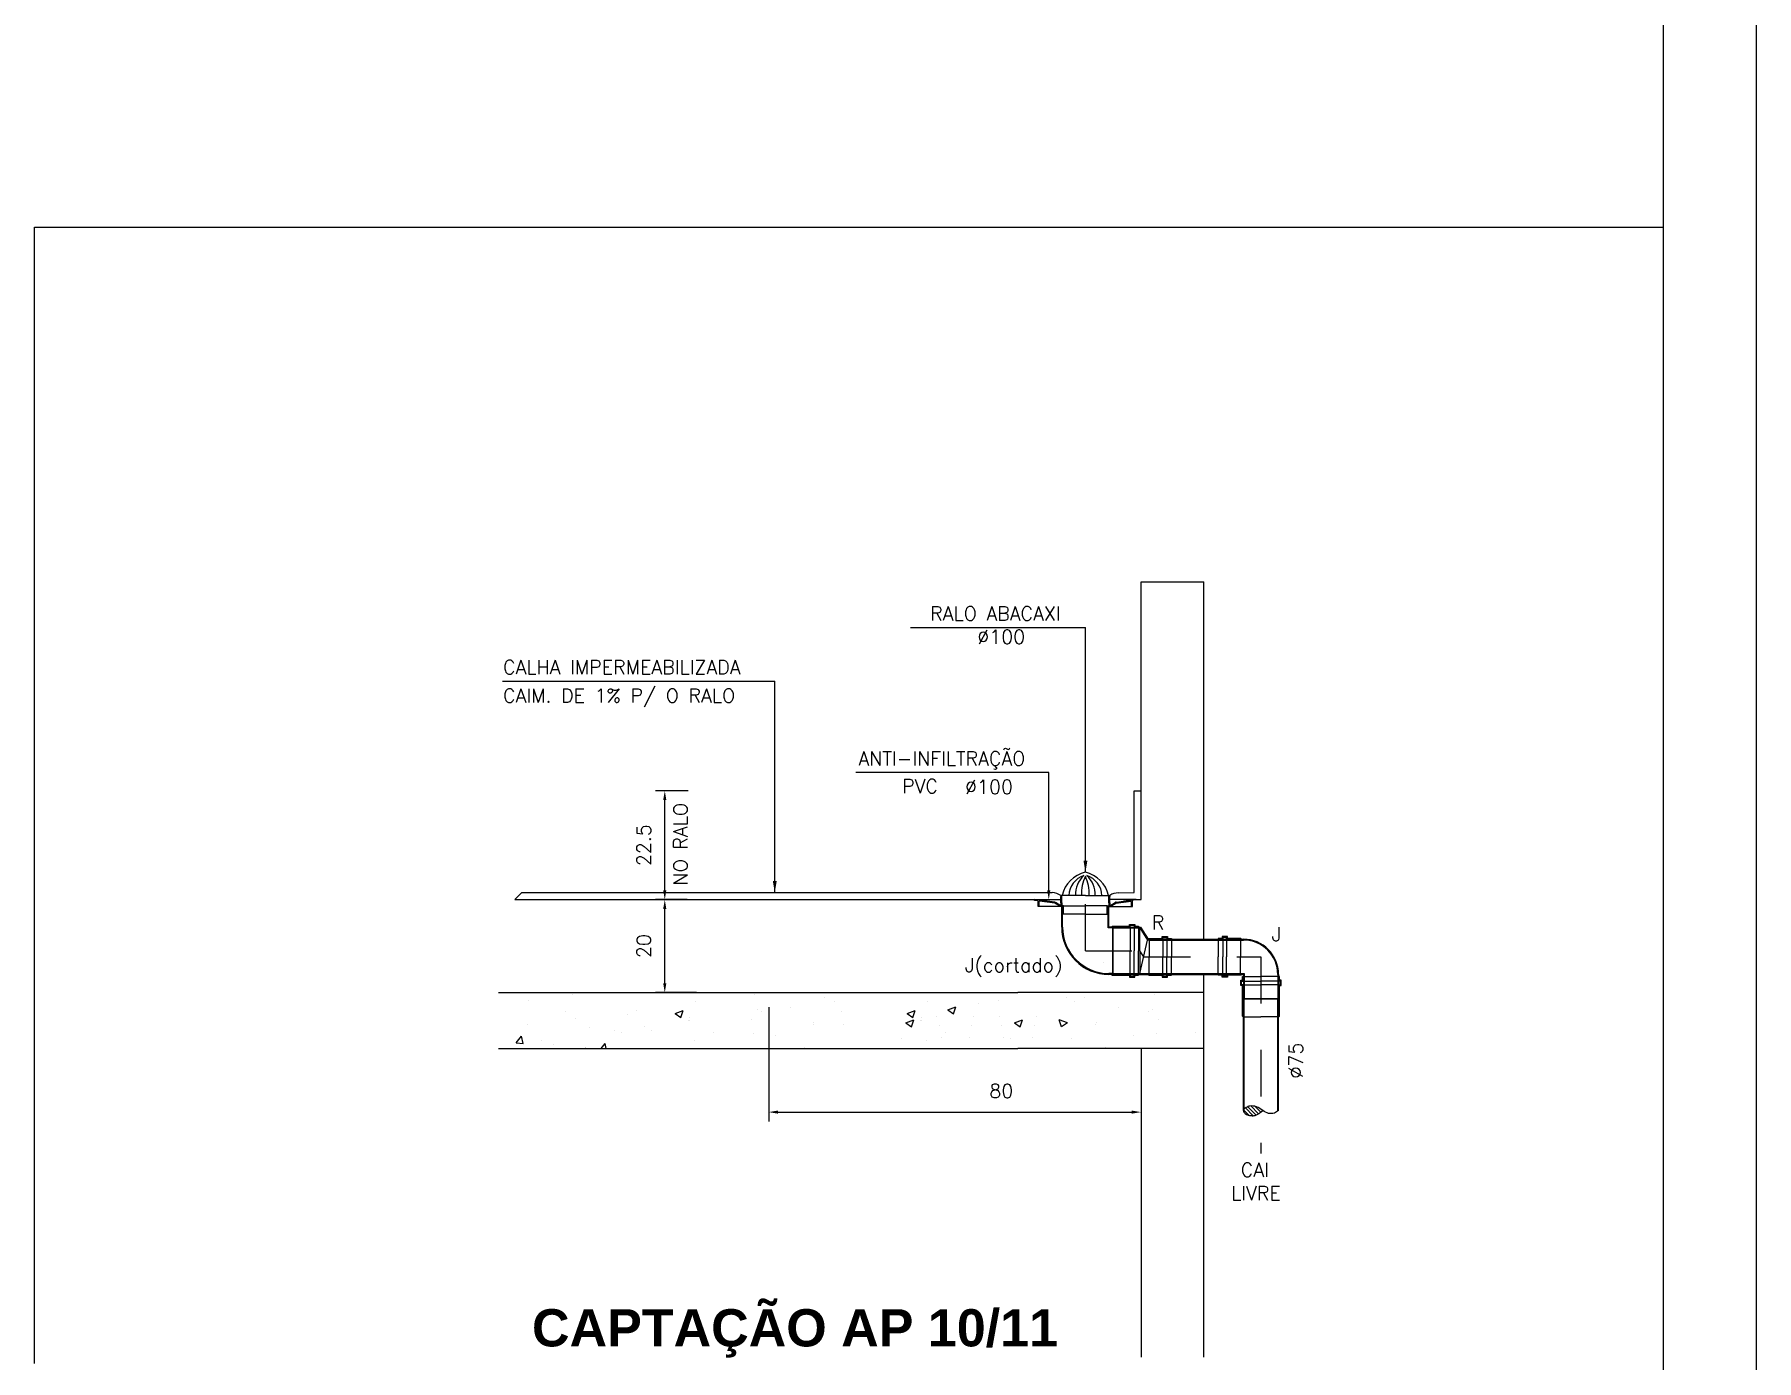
# Model space of a CAD drawing. Header units: millimetres. Extents: x -2485 to 3289, y -257 to 1952.
# Drawn here: x 46.16 to 49.86, y 5.981 to 8.831 of the extents above; entities that cross this region are included whole.
import ezdxf
from ezdxf.enums import TextEntityAlignment as Align

# ---------------------------------------------------------------- set-up
doc = ezdxf.new("R2010")
doc.units = ezdxf.units.MM
doc.header["$LTSCALE"] = 0.3
doc.linetypes.add('HID', pattern=[0.37, 0.07, -0.1, 0.03, -0.1, 0.07])
for name, color, linetype in [('AF', 4, 'Continuous'), ('AUX', 2, 'Continuous'), ('BASE', 254, 'Continuous'), ('detalhes esgoto', 1, 'HID'), ('TEX', 11, 'Continuous'), ('TEXTO', 3, 'Continuous'), ('TUB', 1, 'Continuous')]:
    doc.layers.add(name, color=color, linetype=linetype)
doc.styles.add('ROMANS', font='romans.shx', dxfattribs={"height": 0.03})
doc.styles.add('SANSSERIFBOLD', font='sasb____.pfb')
doc.dimstyles.new('20', dxfattribs={"dimtxt": 0.03, "dimasz": 0.02, "dimexe": 0.02, "dimexo": 0.02, "dimgap": 0.03, "dimtad": 1, "dimdec": 3, "dimlfac": 100, "dimdsep": 46, "dimtxsty": 'ROMANS', "dimcen": 0.02, "dimclrd": 11, "dimclre": 11, "dimclrt": 3, "dimadec": 0, "dimazin": 0, "dimtfac": 3.333333, "dimtdec": 3, "dimtix": 1, "dimtmove": 2, "dimatfit": 3, "dimfxl": 0, "dimtolj": 1, "dimarcsym": 0})

# ---------------------------------------------------------------- blocks, each defined once
blk = doc.blocks.new('*D57')
at = {"layer": 'TEX', "color": 11, "linetype": 'Continuous', "lineweight": -2}
for p, q in [((47.5647, 7.2054), (47.4943, 7.2054)), ((47.5143, 6.9917), (47.5143, 7.1854)), ((47.2123, 6.9717), (47.5343, 6.9717))]:
    blk.add_line(p, q, dxfattribs=at)
at = {"layer": 'TEX', "color": 11, "linetype": 'Continuous'}
for points in [[(47.5109, 7.1854), (47.5176, 7.1854), (47.5143, 7.2054)], [(47.5109, 6.9917), (47.5176, 6.9917), (47.5143, 6.9717)]]:
    blk.add_solid(points, dxfattribs=at)
at = {"layer": 'TEX', "color": 3, "linetype": 'Continuous', "insert": (47.4693, 7.0886), "char_height": 0.03, "attachment_point": 5, "rotation": 90, "style": 'ROMANS'}
blk.add_mtext('\\A1;22.5', dxfattribs=at)
blk = doc.blocks.new('*D58')
at = {"layer": 'TEX', "color": 11, "lineweight": -2}
for p, q in [((47.7375, 6.7403), (47.7375, 6.495)), ((48.5375, 6.6317), (48.5375, 6.495)), ((47.7575, 6.515), (48.5175, 6.515))]:
    blk.add_line(p, q, dxfattribs=at)
at = {"layer": 'TEX', "color": 11}
for points in [[(47.7575, 6.5184), (47.7575, 6.5117), (47.7375, 6.515)], [(48.5175, 6.5184), (48.5175, 6.5117), (48.5375, 6.515)]]:
    blk.add_solid(points, dxfattribs=at)
at = {"layer": 'TEX', "color": 3, "insert": (48.2373, 6.5604), "char_height": 0.03, "attachment_point": 5, "style": 'ROMANS'}
blk.add_mtext('\\A1;80', dxfattribs=at)
blk = doc.blocks.new('*D59')
at = {"layer": 'TEX', "color": 11, "linetype": 'Continuous', "lineweight": -2}
for p, q in [((47.5621, 6.9717), (47.4943, 6.9717)), ((47.5143, 6.7917), (47.5143, 6.9517)), ((47.5825, 6.7717), (47.4943, 6.7717))]:
    blk.add_line(p, q, dxfattribs=at)
at = {"layer": 'TEX', "color": 11, "linetype": 'Continuous'}
for points in [[(47.5109, 6.9517), (47.5176, 6.9517), (47.5143, 6.9717)], [(47.5109, 6.7917), (47.5176, 6.7917), (47.5143, 6.7717)]]:
    blk.add_solid(points, dxfattribs=at)
at = {"layer": 'TEX', "color": 3, "linetype": 'Continuous', "insert": (47.4693, 6.8717), "char_height": 0.03, "attachment_point": 5, "rotation": 90, "style": 'ROMANS'}
blk.add_mtext('\\A1;20', dxfattribs=at)
blk = doc.blocks.new('ABX100V')
at = {"layer": 'TUB'}
for centre, radius, start, end in [((-0.0154, -0.0154), 0.0672, 13.281, 76.719), ((-0.0023, -0.0115), 0.0473, 17.7023, 87.6301), ((0.0026, -0.0321), 0.0533, 41.0206, 93.1545), ((0.0034, -0.082), 0.0905, 64.9611, 92.1745), ((0.0026, 0.0321), 0.0533, 266.8455, 318.9794), ((-0.0023, 0.0115), 0.0473, 272.3699, 342.2977), ((0.0034, 0.082), 0.0905, 267.8255, 295.0389), ((-0.0154, 0.0154), 0.0672, 283.281, 346.719)]:
    blk.add_arc(centre, radius, start, end, dxfattribs=at)
blk = doc.blocks.new('100')
at = {"layer": 'TEX', "color": 9, "style": 'ROMANS'}
blk.add_text('%%c100', height=0.03, dxfattribs=at).set_placement((0, 0))
blk = doc.blocks.new('j90e75e')
at = {"layer": 'TUB', "color": 3}
for p, q in [((-0.0367, 0.09), (-0.0378, 0.0874)), ((-0.0367, 0.09), (-0.0361, 0.09)), ((0.0367, 0.09), (0.036, 0.09)), ((0.0367, 0.09), (0.0377, 0.0874)), ((0.044, 0.0377), (0.044, 0)), ((0.0738, 0.0377), (0.0738, 0)), ((0.0818, 0.0377), (0.0818, 0)), ((0.092, 0.0394), (0.092, 0)), ((0.044, -0.0378), (0.044, 0)), ((0.0738, -0.0378), (0.0738, 0)), ((0.0818, -0.0378), (0.0818, 0)), ((0.092, -0.0395), (0.092, 0))]:
    blk.add_line(p, q, dxfattribs=at)
at = {"layer": 'TUB', "color": 4}
for p, q in [((-0.0378, 0.0377), (-0.0378, 0.0874)), ((-0.0361, 0.0377), (-0.0361, 0.09)), ((0.036, 0.036), (0.036, 0.09)), ((0.0377, 0.0377), (0.0377, 0.0874)), ((0.0416, 0.0377), (0.0377, 0.0377)), ((0.0416, 0.0377), (0.0433, 0.0394)), ((0.0423, 0.036), (0.044, 0.0377)), ((0.0433, 0.0394), (0.0721, 0.0394)), ((0.044, 0.0377), (0.0738, 0.0377)), ((0.0721, 0.0394), (0.0721, 0.0434)), ((0.0721, 0.0434), (0.0835, 0.0434)), ((0.0738, 0.0417), (0.0818, 0.0417)), ((0.0738, 0.0377), (0.0738, 0.0417)), ((0.0818, 0.0417), (0.0818, 0.0377)), ((0.0818, 0.0377), (0.092, 0.0377)), ((0.0835, 0.0434), (0.0835, 0.0394)), ((0.0835, 0.0394), (0.092, 0.0394)), ((0.0423, 0.036), (0.036, 0.036)), ((0.0423, -0.0361), (0.0377, -0.0361)), ((0.0423, -0.0361), (0.044, -0.0378)), ((0.0416, -0.0378), (0.0377, -0.0378)), ((0.0416, -0.0378), (0.0433, -0.0395)), ((0.0433, -0.0395), (0.0721, -0.0395)), ((0.044, -0.0378), (0.0738, -0.0378)), ((0.0721, -0.0395), (0.0721, -0.0435)), ((0.0721, -0.0435), (0.0835, -0.0435)), ((0.0738, -0.0378), (0.0738, -0.0418)), ((0.0738, -0.0418), (0.0818, -0.0418)), ((0.0818, -0.0418), (0.0818, -0.0378)), ((0.0818, -0.0378), (0.092, -0.0378)), ((0.0835, -0.0435), (0.0835, -0.0395)), ((0.0835, -0.0395), (0.092, -0.0395))]:
    blk.add_line(p, q, dxfattribs=at)
at = {"layer": 'TUB', "color": 3, "linetype": 'Continuous'}
for q in [(-0.0361, 0.09), (0.036, 0.09)]:
    blk.add_line((0, 0.09), q, dxfattribs=at)
at = {"layer": 'TUB', "color": 4}
for radius in [0.0755, 0.0738]:
    blk.add_arc((0.0377, 0.0377), radius, 180, 270, dxfattribs=at)
blk = doc.blocks.new('l75')
at = {"layer": 'TUB', "color": 4}
for p, q in [((-0.039, 0.0385), (-0.0373, 0.0394)), ((0, 0.0377), (-0.039, 0.0377)), ((-0.0373, 0.0394), (0.0281, 0.0394)), ((0, 0.0377), (0.0298, 0.0377)), ((0.0281, 0.0434), (0.0395, 0.0434)), ((0.0281, 0.0394), (0.0281, 0.0434)), ((0.0298, 0.0417), (0.0378, 0.0417)), ((0.0298, 0.0377), (0.0298, 0.0417)), ((0.0378, 0.0417), (0.0378, 0.0377)), ((0.0378, 0.0377), (0.048, 0.0377)), ((0.0395, 0.0434), (0.0395, 0.0394)), ((0.0395, 0.0394), (0.048, 0.0394)), ((0, -0.0378), (-0.039, -0.0378)), ((-0.039, -0.0386), (-0.0373, -0.0395)), ((-0.0373, -0.0395), (0.0281, -0.0395)), ((0, -0.0378), (0.0298, -0.0378)), ((0.0281, -0.0395), (0.0281, -0.0435)), ((0.0281, -0.0435), (0.0395, -0.0435)), ((0.0298, -0.0378), (0.0298, -0.0418)), ((0.0298, -0.0418), (0.0378, -0.0418)), ((0.0378, -0.0418), (0.0378, -0.0378)), ((0.0378, -0.0378), (0.048, -0.0378)), ((0.0395, -0.0435), (0.0395, -0.0395)), ((0.0395, -0.0395), (0.048, -0.0395))]:
    blk.add_line(p, q, dxfattribs=at)
at = {"layer": 'TUB', "color": 3}
for p, q in [((-0.039, 0.0385), (-0.039, 0)), ((0, 0.0377), (0, 0)), ((0.0298, 0.0377), (0.0298, 0)), ((0.0378, 0.0377), (0.0378, 0)), ((0.048, 0.0394), (0.048, 0)), ((-0.039, -0.0386), (-0.039, 0)), ((0, -0.0378), (0, 0)), ((0.0298, -0.0378), (0.0298, 0)), ((0.0378, -0.0378), (0.0378, 0)), ((0.048, -0.0395), (0.048, 0))]:
    blk.add_line(p, q, dxfattribs=at)
blk = doc.blocks.new('B75')
at = {"layer": 'TUB', "color": 7}
for p, q in [((-0.0096, -0.0218), (0.0071, -0.005)), ((-0.0089, -0.0131), (0.0037, -0.0005)), ((-0.0081, -0.0281), (0.0099, -0.0101)), ((-0.0054, -0.0333), (0.0113, -0.0166)), ((-0.0015, -0.0373), (0.0105, -0.0253))]:
    blk.add_line(p, q, dxfattribs=at)
blk.add_spline([(0, 0.0378), (0.0055, 0.0288), (0.0064, 0.0164), (0, 0.0037), (-0.0079, -0.0097), (-0.0094, -0.0239), (-0.0062, -0.032), (0, -0.0377), (0.0066, -0.0337), (0.0111, -0.0214), (0.0106, -0.0123), (0.0083, -0.0069), (0, 0.0037)], degree=3, dxfattribs=at)
blk = doc.blocks.new('75')
at = {"layer": 'TEX', "color": 9, "style": 'ROMANS'}
blk.add_text('%%c75', height=0.03, dxfattribs=at).set_placement((0, 0))

msp = doc.modelspace()

# ---------------------------------------------------------------- linework, layer by layer
at = {"color": 4, "linetype": 'Continuous'}
msp.add_line((49.86, 0), (49.86, 11.68), dxfattribs=at)
at = {"color": 12, "linetype": 'Continuous'}
msp.add_line((49.66, 0.2), (49.66, 11.48), dxfattribs=at)
at = {"layer": 'AF', "color": 11}
msp.add_line((48.339284, 6.991665), (48.339284, 7.244746), dxfattribs=at)
msp.add_solid([(48.342617, 6.991665), (48.335951, 6.991665), (48.339284, 6.971665)], dxfattribs=at)
at = {"layer": 'BASE', "color": 7, "linetype": 'Continuous'}
for p, q in [((48.537547, 6.971665), (48.537547, 7.654637)), ((48.537547, 7.654637), (48.672547, 7.654637)), ((48.672547, 6.886465), (48.672547, 7.654637)), ((48.522547, 6.986665), (48.522547, 7.205448)), ((48.522547, 7.205448), (48.537547, 7.205448)), ((48.672547, 5.988647), (48.672547, 6.810965)), ((48.537547, 6.651665), (48.537547, 5.988647))]:
    msp.add_line(p, q, dxfattribs=at)
at = {"layer": 'BASE', "color": 7}
for p, q in [((47.19229, 6.971665), (48.336943, 6.971665)), ((47.20729, 6.986665), (48.346724, 6.986665)), ((48.489017, 6.986047), (48.522547, 6.986665)), ((48.499198, 6.971665), (48.537547, 6.971665)), ((47.157292, 6.771665), (48.272547, 6.771665)), ((48.672547, 6.771665), (48.272547, 6.771665)), ((48.272547, 6.771665), (48.272547, 6.771665)), ((47.220416, 6.75587), (47.220416, 6.75587)), ((47.315099, 6.768335), (47.315099, 6.768335)), ((47.452986, 6.734287), (47.452986, 6.734287)), ((47.581345, 6.75189), (47.581345, 6.75189)), ((47.707622, 6.767895), (47.707622, 6.767895)), ((47.712677, 6.735931), (47.712677, 6.735931)), ((47.78496, 6.740249), (47.78496, 6.740249)), ((47.858473, 6.760957), (47.858473, 6.760957)), ((47.879643, 6.752714), (47.879643, 6.752714)), ((48.079817, 6.75189), (48.079817, 6.75189)), ((48.122271, 6.734783), (48.139775, 6.741502)), ((48.122271, 6.734783), (48.134706, 6.726395)), ((48.134703, 6.726391), (48.139772, 6.741499)), ((48.189389, 6.749252), (48.189389, 6.749252)), ((48.231073, 6.755064), (48.231073, 6.755064)), ((48.377234, 6.760387), (48.377234, 6.760387)), ((48.395452, 6.752714), (48.395452, 6.752714)), ((48.416621, 6.760957), (48.416621, 6.760957)), ((48.490135, 6.740249), (48.490135, 6.740249)), ((48.562418, 6.735931), (48.562418, 6.735931)), ((48.567472, 6.767895), (48.567472, 6.767895)), ((47.219413, 6.702184), (47.219413, 6.702184)), ((47.300156, 6.730126), (47.300156, 6.730126)), ((47.32314, 6.715543), (47.32314, 6.715543)), ((47.433612, 6.724488), (47.433612, 6.724488)), ((47.469804, 6.698758), (47.469804, 6.698758)), ((47.536387, 6.726571), (47.553892, 6.73329)), ((47.536387, 6.726571), (47.548823, 6.718183)), ((47.54882, 6.718179), (47.553889, 6.733287)), ((47.564487, 6.711223), (47.564487, 6.711223)), ((47.56688, 6.710904), (47.56688, 6.710904)), ((47.567067, 6.718849), (47.567067, 6.718849)), ((47.700523, 6.71321), (47.700523, 6.71321)), ((47.722375, 6.73201), (47.722375, 6.73201)), ((47.833979, 6.707571), (47.833979, 6.707571)), ((47.834429, 6.703415), (47.834429, 6.703415)), ((47.894235, 6.730167), (47.894235, 6.730167)), ((47.898564, 6.703132), (47.898564, 6.703132)), ((48.031916, 6.706549), (48.049421, 6.713268)), ((48.031916, 6.706549), (48.044352, 6.698161)), ((48.034859, 6.726571), (48.052363, 6.73329)), ((48.034859, 6.726571), (48.047294, 6.718183)), ((48.044349, 6.698157), (48.049418, 6.713264)), ((48.047291, 6.718179), (48.05236, 6.733287)), ((48.062958, 6.711223), (48.062958, 6.711223)), ((48.065351, 6.710904), (48.065351, 6.710904)), ((48.065539, 6.718849), (48.065539, 6.718849)), ((48.099035, 6.721018), (48.099035, 6.721018)), ((48.103681, 6.701933), (48.103681, 6.701933)), ((48.173906, 6.701933), (48.173906, 6.701933)), ((48.178553, 6.721018), (48.178553, 6.721018)), ((48.232788, 6.721018), (48.232788, 6.721018)), ((48.237434, 6.701933), (48.237434, 6.701933)), ((48.26547, 6.706549), (48.282974, 6.713268)), ((48.26547, 6.706549), (48.277905, 6.698161)), ((48.277902, 6.698157), (48.282971, 6.713264)), ((48.30766, 6.701933), (48.30766, 6.701933)), ((48.312306, 6.721018), (48.312306, 6.721018)), ((48.379424, 6.706549), (48.36192, 6.713268)), ((48.366992, 6.698157), (48.361923, 6.713264)), ((48.379424, 6.706549), (48.366989, 6.698161)), ((48.440665, 6.703415), (48.440665, 6.703415)), ((48.441116, 6.707571), (48.441116, 6.707571)), ((48.55272, 6.73201), (48.55272, 6.73201)), ((48.574571, 6.71321), (48.574571, 6.71321)), ((47.194728, 6.663532), (47.20678, 6.677895)), ((47.194728, 6.663532), (47.209671, 6.662225)), ((47.209668, 6.662221), (47.206777, 6.677892)), ((47.249332, 6.669732), (47.249332, 6.669732)), ((47.275287, 6.660852), (47.275287, 6.660852)), ((47.352868, 6.696545), (47.352868, 6.696545)), ((47.377249, 6.651665), (47.386095, 6.662207)), ((47.388036, 6.651665), (47.386092, 6.662204)), ((47.407219, 6.690519), (47.407219, 6.690519)), ((47.421084, 6.685878), (47.421084, 6.685878)), ((47.486324, 6.690906), (47.486324, 6.690906)), ((47.578305, 6.668667), (47.578305, 6.668667)), ((47.619779, 6.685268), (47.619779, 6.685268)), ((47.704582, 6.684671), (47.704582, 6.684671)), ((47.753235, 6.679629), (47.753235, 6.679629)), ((48.022937, 6.67399), (48.022937, 6.67399)), ((48.076777, 6.668667), (48.076777, 6.668667)), ((48.108009, 6.674898), (48.108009, 6.674898)), ((48.118251, 6.685268), (48.118251, 6.685268)), ((48.169578, 6.674898), (48.169578, 6.674898)), ((48.241763, 6.674898), (48.241763, 6.674898)), ((48.256491, 6.67399), (48.256491, 6.67399)), ((48.303331, 6.674898), (48.303331, 6.674898)), ((48.388404, 6.67399), (48.388404, 6.67399)), ((48.521859, 6.679629), (48.521859, 6.679629)), ((48.570512, 6.684671), (48.570512, 6.684671)), ((48.655315, 6.685268), (48.655315, 6.685268)), ((47.157292, 6.651665), (48.272547, 6.651665)), ((47.341251, 6.651665), (47.343836, 6.652657)), ((47.343501, 6.651665), (47.343833, 6.652654)), ((47.813875, 6.654111), (47.813875, 6.654111)), ((48.672547, 6.651665), (48.272547, 6.651665)), ((48.461219, 6.654111), (48.461219, 6.654111))]:
    msp.add_line(p, q, dxfattribs=at)
for centre, radius, start, end in [((48.343642, 6.946365), 0.040418, 57.714557, 85.626483), ((48.488488, 6.954001), 0.03205, 89.054655, 124.120369)]:
    msp.add_arc(centre, radius, start, end, dxfattribs=at)
at = {"layer": 'detalhes esgoto'}
for p, q in [((47.20729, 6.986665), (47.19229, 6.971665)), ((48.795238, 6.848715), (48.795238, 6.426313))]:
    msp.add_line(p, q, dxfattribs=at)
at = {"layer": 'TEX'}
for p, q in [((48.042064, 7.556558), (48.41807, 7.556558)), ((48.41807, 7.030383), (48.41807, 7.556558)), ((47.1659, 7.440822), (47.750581, 7.440822)), ((47.750581, 6.986047), (47.750581, 7.440822)), ((48.339284, 7.244746), (47.924662, 7.244746))]:
    msp.add_line(p, q, dxfattribs=at)
for points in [[(48.422237, 7.055383), (48.413904, 7.055383), (48.41807, 7.030383)], [(47.754747, 7.011665), (47.746414, 7.011665), (47.750581, 6.986665)]]:
    msp.add_solid(points, dxfattribs=at)
at = {"layer": 'TUB'}
for p, q in [((46.15998, 5.974917), (46.15998, 8.416378)), ((46.15998, 8.416378), (49.66, 8.416378)), ((48.457143, 6.836716), (48.457143, 6.836716))]:
    msp.add_line(p, q, dxfattribs=at)
at = {"layer": 'TUB', "color": 3, "linetype": 'Continuous'}
for p, q in [((48.30882, 6.971665), (48.36507, 6.971665)), ((48.364559, 6.956494), (48.318615, 6.956494)), ((48.36507, 6.964534), (48.36507, 6.958494)), ((48.36507, 6.964534), (48.36707, 6.958494)), ((48.36707, 6.964534), (48.36507, 6.958494)), ((48.41787, 6.980534), (48.36707, 6.980534)), ((48.36707, 6.964534), (48.36707, 6.958494)), ((48.37097, 6.958494), (48.41787, 6.958494)), ((48.41787, 6.980534), (48.46867, 6.980534)), ((48.46477, 6.958494), (48.41787, 6.958494)), ((48.46867, 6.964534), (48.47067, 6.958494)), ((48.47067, 6.964534), (48.46867, 6.958494)), ((48.46867, 6.964534), (48.46867, 6.958494)), ((48.52692, 6.971665), (48.47067, 6.971665)), ((48.47067, 6.964534), (48.47067, 6.958494)), ((48.471182, 6.956494), (48.517125, 6.956494)), ((48.41787, 6.940624), (48.37097, 6.940624)), ((48.41787, 6.940624), (48.46477, 6.940624)), ((48.47687, 6.861665), (48.47687, 6.910665)), ((48.535247, 6.861665), (48.535247, 6.910665)), ((48.535247, 6.812665), (48.551716, 6.884765)), ((48.47687, 6.861665), (48.47687, 6.812665)), ((48.535247, 6.861665), (48.535247, 6.812665))]:
    msp.add_line(p, q, dxfattribs=at)
at = {"layer": 'TUB', "color": 4, "linetype": 'Continuous'}
for p, q in [((48.351988, 6.966081), (48.30882, 6.971665)), ((48.30882, 6.969648), (48.30882, 6.971665)), ((48.316615, 6.96864), (48.30882, 6.969648)), ((48.316615, 6.956494), (48.316615, 6.96864)), ((48.318615, 6.956494), (48.316615, 6.956494)), ((48.318615, 6.956494), (48.318615, 6.967812)), ((48.352272, 6.964028), (48.319179, 6.968308)), ((48.364294, 6.95657), (48.352473, 6.963956)), ((48.364989, 6.958494), (48.353996, 6.965363)), ((48.36847, 6.956494), (48.364559, 6.956494)), ((48.364989, 6.958494), (48.36507, 6.958494)), ((48.37097, 6.958494), (48.364989, 6.958494)), ((48.36523, 6.980534), (48.36507, 6.977959)), ((48.36507, 6.964534), (48.36507, 6.977959)), ((48.36707, 6.964534), (48.36507, 6.964534)), ((48.36707, 6.980534), (48.36523, 6.980534)), ((48.36707, 6.964534), (48.36707, 6.980534)), ((48.37097, 6.940624), (48.37097, 6.958494)), ((48.46477, 6.958494), (48.470752, 6.958494)), ((48.46477, 6.940624), (48.46477, 6.958494)), ((48.46727, 6.956494), (48.471182, 6.956494)), ((48.46867, 6.980534), (48.47051, 6.980534)), ((48.46867, 6.964534), (48.46867, 6.980534)), ((48.46867, 6.964534), (48.47067, 6.964534)), ((48.47051, 6.980534), (48.47067, 6.977959)), ((48.47067, 6.964534), (48.47067, 6.977959)), ((48.470752, 6.958494), (48.47067, 6.958494)), ((48.470752, 6.958494), (48.481744, 6.965363)), ((48.471447, 6.95657), (48.483267, 6.963956)), ((48.483468, 6.964028), (48.516561, 6.968308)), ((48.483752, 6.966081), (48.52692, 6.971665)), ((48.517125, 6.956494), (48.517125, 6.967812)), ((48.517125, 6.956494), (48.519125, 6.956494)), ((48.519125, 6.956494), (48.519125, 6.96864)), ((48.36897, 6.941624), (48.36897, 6.955994)), ((48.37097, 6.940624), (48.36997, 6.940624)), ((48.46477, 6.940624), (48.46577, 6.940624)), ((48.46677, 6.941624), (48.46677, 6.955994)), ((48.47687, 6.910665), (48.535247, 6.910665)), ((48.481653, 6.912465), (48.536236, 6.912465)), ((48.535247, 6.910665), (48.551716, 6.884765)), ((48.536236, 6.912465), (48.552651, 6.886649)), ((48.55317, 6.884765), (48.551716, 6.884765)), ((48.47687, 6.812665), (48.55317, 6.812665)), ((48.481653, 6.810865), (48.552566, 6.810865))]:
    msp.add_line(p, q, dxfattribs=at)
at = {"layer": 'TUB', "color": 4}
for p, q in [((48.36707, 6.912465), (48.36707, 6.956494)), ((48.36887, 6.912465), (48.36887, 6.956294)), ((48.46687, 6.910665), (48.46687, 6.956294)), ((48.46867, 6.912465), (48.46867, 6.956494)), ((48.47507, 6.910665), (48.46687, 6.910665)), ((48.474325, 6.912465), (48.46867, 6.912465)), ((48.474325, 6.912465), (48.476125, 6.914265)), ((48.47507, 6.910665), (48.47687, 6.912465)), ((48.476125, 6.914265), (48.51267, 6.914265)), ((48.47687, 6.912465), (48.51447, 6.912465)), ((48.51267, 6.918265), (48.52427, 6.918265)), ((48.51267, 6.914265), (48.51267, 6.918265)), ((48.51447, 6.916465), (48.52247, 6.916465)), ((48.51447, 6.912465), (48.51447, 6.916465)), ((48.52247, 6.916465), (48.52247, 6.912465)), ((48.52247, 6.912465), (48.53187, 6.912465)), ((48.52427, 6.918265), (48.52427, 6.914265)), ((48.52427, 6.914265), (48.53187, 6.914265)), ((48.552651, 6.886649), (48.554166, 6.888165)), ((48.55317, 6.884765), (48.55487, 6.886465)), ((48.554166, 6.888165), (48.58297, 6.888165)), ((48.55487, 6.886465), (48.58467, 6.886465)), ((48.55487, 6.886465), (48.751238, 6.886465)), ((48.55487, 6.884765), (48.751238, 6.884765)), ((48.58297, 6.888165), (48.58297, 6.892165)), ((48.58297, 6.892165), (48.59437, 6.892165)), ((48.58467, 6.890465), (48.59267, 6.890465)), ((48.58467, 6.886465), (48.58467, 6.890465)), ((48.59267, 6.890465), (48.59267, 6.886465)), ((48.59267, 6.886465), (48.60287, 6.886465)), ((48.59437, 6.892165), (48.59437, 6.888165)), ((48.59437, 6.888165), (48.60287, 6.888165)), ((48.47507, 6.812665), (48.46867, 6.812665)), ((48.474325, 6.810865), (48.46867, 6.810865)), ((48.473193, 6.812665), (48.47507, 6.812665)), ((48.474325, 6.810865), (48.476125, 6.809065)), ((48.47507, 6.812665), (48.47687, 6.810865)), ((48.476125, 6.809065), (48.51267, 6.809065)), ((48.47687, 6.810865), (48.51447, 6.810865)), ((48.51267, 6.809065), (48.51267, 6.805065)), ((48.51447, 6.810865), (48.51447, 6.806865)), ((48.52247, 6.806865), (48.52247, 6.810865)), ((48.52247, 6.810865), (48.53187, 6.810865)), ((48.52427, 6.805065), (48.52427, 6.809065)), ((48.52427, 6.809065), (48.53187, 6.809065)), ((48.552566, 6.810865), (48.554166, 6.809265)), ((48.55317, 6.812665), (48.55487, 6.810965)), ((48.554166, 6.809265), (48.58297, 6.809265)), ((48.55487, 6.812665), (48.751238, 6.812665)), ((48.55487, 6.810965), (48.58467, 6.810965)), ((48.55487, 6.810965), (48.751238, 6.810965)), ((48.58297, 6.809265), (48.58297, 6.805265)), ((48.58467, 6.810965), (48.58467, 6.806965)), ((48.59267, 6.806965), (48.59267, 6.810965)), ((48.59267, 6.810965), (48.60287, 6.810965)), ((48.59437, 6.805265), (48.59437, 6.809265)), ((48.59437, 6.809265), (48.60287, 6.809265)), ((48.51267, 6.805065), (48.52427, 6.805065)), ((48.51447, 6.806865), (48.52247, 6.806865)), ((48.58297, 6.805265), (48.59437, 6.805265)), ((48.58467, 6.806965), (48.59267, 6.806965)), ((48.757488, 6.518556), (48.757488, 6.758715)), ((48.759188, 6.518556), (48.759188, 6.758715)), ((48.831288, 6.518556), (48.831288, 6.758715)), ((48.832988, 6.518556), (48.832988, 6.758715))]:
    msp.add_line(p, q, dxfattribs=at)
at = {"layer": 'TUB', "linetype": 'HID'}
for p, q in [((48.41787, 6.861665), (48.41787, 6.977047)), ((48.41787, 6.861665), (48.535247, 6.861665)), ((48.543482, 6.848715), (48.795238, 6.848715))]:
    msp.add_line(p, q, dxfattribs=at)
at = {"layer": 'TUB', "color": 3}
for p, q in [((48.47687, 6.912465), (48.47687, 6.861665)), ((48.47687, 6.911332), (48.481653, 6.912465)), ((48.47687, 6.911332), (48.47687, 6.910665)), ((48.51447, 6.912465), (48.51447, 6.861665)), ((48.52247, 6.912465), (48.52247, 6.861665)), ((48.53187, 6.914265), (48.53187, 6.861665)), ((48.55487, 6.886465), (48.55487, 6.848715)), ((48.58467, 6.886465), (48.58467, 6.848715)), ((48.59267, 6.886465), (48.59267, 6.848715)), ((48.60287, 6.888165), (48.60287, 6.848715)), ((48.47687, 6.810865), (48.47687, 6.861665)), ((48.51447, 6.810865), (48.51447, 6.861665)), ((48.52247, 6.810865), (48.52247, 6.861665)), ((48.53187, 6.809065), (48.53187, 6.861665)), ((48.55487, 6.810965), (48.55487, 6.848715)), ((48.58467, 6.810965), (48.58467, 6.848715)), ((48.59267, 6.810965), (48.59267, 6.848715)), ((48.60287, 6.809265), (48.60287, 6.848715)), ((48.47687, 6.811997), (48.47687, 6.812665)), ((48.47687, 6.811997), (48.481653, 6.810865))]:
    msp.add_line(p, q, dxfattribs=at)
at = {"layer": 'TUB', "color": 1, "linetype": 'Continuous'}
msp.add_line((48.543482, 6.848715), (48.535247, 6.861665), dxfattribs=at)
at = {"layer": 'TUB', "color": 4, "linetype": 'Continuous'}
for points in [[(48.319179, 6.968308), (48.319114, 6.968313, 0.037867), (48.319048, 6.968308, 0.032809), (48.318979, 6.968294, 0.033188), (48.318911, 6.968269, 0.041961), (48.318845, 6.968231, 0.035577), (48.318785, 6.968188, 0.019182), (48.318734, 6.968142, 0.04463), (48.318689, 6.968074, 0.074795), (48.31865, 6.967963, 0.040871), (48.318615, 6.967812, 0.021777)], [(48.351988, 6.966081), (48.352165, 6.966055, -0.00907), (48.35234, 6.966023, -0.008275), (48.352513, 6.965985, -0.009035), (48.352688, 6.965939, -0.01085), (48.352865, 6.965885, -0.00831), (48.353031, 6.96583, -0.00297), (48.35318, 6.965778, -0.011601), (48.353365, 6.965697, -0.019958), (48.353641, 6.965557, -0.009826), (48.353996, 6.965363, -0.005208)], [(48.352473, 6.963956), (48.352458, 6.963965, 0.009069), (48.352442, 6.963974, 0.008273), (48.352427, 6.963982, 0.009033), (48.35241, 6.96399, 0.010847), (48.352393, 6.963997, 0.008308), (48.352377, 6.964003, 0.002969), (48.352362, 6.964008, 0.011599), (48.352343, 6.964014, 0.019954), (48.352312, 6.96402, 0.009824), (48.352272, 6.964028, 0.005207)], [(48.483752, 6.966081), (48.483576, 6.966055, 0.00907), (48.483401, 6.966023, 0.008275), (48.483227, 6.965985, 0.009035), (48.483052, 6.965939, 0.01085), (48.482875, 6.965885, 0.00831), (48.48271, 6.96583, 0.00297), (48.482561, 6.965778, 0.011601), (48.482376, 6.965697, 0.019958), (48.4821, 6.965557, 0.009826), (48.481744, 6.965363, 0.005208)], [(48.483267, 6.963956), (48.483283, 6.963965, -0.009069), (48.483298, 6.963974, -0.008273), (48.483314, 6.963982, -0.009033), (48.48333, 6.96399, -0.010847), (48.483348, 6.963997, -0.008308), (48.483364, 6.964003, -0.002969), (48.483379, 6.964008, -0.011599), (48.483398, 6.964014, -0.019954), (48.483428, 6.96402, -0.009824), (48.483468, 6.964028, -0.005207)]]:
    msp.add_lwpolyline(points, format="xyb", dxfattribs=at)
for centre, radius, start, end in [((48.364559, 6.956994), 0.0005, 238, 270), ((48.36847, 6.955994), 0.0005, 0, 90), ((48.46727, 6.955994), 0.0005, 90, 180), ((48.471182, 6.956994), 0.0005, 270, 302), ((48.36997, 6.941624), 0.001, 180, 270), ((48.46577, 6.941624), 0.001, 270, 0)]:
    msp.add_arc(centre, radius, start, end, dxfattribs=at)
at = {"layer": 'TUB', "color": 4}
for radius in [0.1016, 0.0998]:
    msp.add_arc((48.46867, 6.912465), radius, 180, 270, dxfattribs=at)

# ---------------------------------------------------------------- block references
at = {"layer": 'AF'}
for p in [(48.185738, 7.521156), (48.159435, 7.198873)]:
    msp.add_blockref('100', p, dxfattribs=at)
at = {"layer": 'AUX', "rotation": 90}
msp.add_blockref('ABX100V', (48.41787, 6.980534), dxfattribs=at)
at = {"layer": 'detalhes esgoto'}
for name, p, rotation in [('j90e75e', (48.795238, 6.848715), 180), ('l75', (48.795238, 6.758715), 90), ('75', (48.88491, 6.587229), 90)]:
    msp.add_blockref(name, p, dxfattribs=dict(at, rotation=rotation))
at = {"layer": 'TUB', "rotation": 270}
msp.add_blockref('B75', (48.795222, 6.518539), dxfattribs=at)

# ---------------------------------------------------------------- texts
at = {"layer": 'TEX', "color": 5, "style": 'ROMANS'}
msp.add_text('NO RALO', height=0.03, rotation=90, dxfattribs=at).set_placement((47.562802, 7.090692), align=Align.CENTER)
for s, p in [('J(cortado)', (48.159076, 6.83072)), ('CAI', (48.751719, 6.390843)), ('LIVRE', (48.731034, 6.340835))]:
    msp.add_text(s, height=0.03, dxfattribs=at).set_placement(p, align=Align.MIDDLE_LEFT)
at = {"layer": 'TEX', "color": 9, "linetype": 'Continuous', "style": 'SANSSERIFBOLD'}
msp.add_text('CAPTAÇÃO AP 10/11', height=0.08, dxfattribs=at).set_placement((47.794103, 6.011546), align=Align.CENTER)
at = {"layer": 'TEXTO', "style": 'ROMANS'}
for s, p in [('RALO ABACAXI', (48.084439, 7.586558)), ('CALHA IMPERMEABILIZADA', (47.166656, 7.470822)), ('CAIM. DE 1% P/ O RALO', (47.166656, 7.409841)), ('ANTI-INFILTRAÇÃO', (47.930326, 7.274746)), ('R', (48.560653, 6.922703)), ('J', (48.818418, 6.897124))]:
    msp.add_text(s, height=0.03, dxfattribs=at).set_placement(p, align=Align.MIDDLE_LEFT)
msp.add_text('PVC', height=0.03, dxfattribs=at).set_placement((48.024283, 7.200271))

# ---------------------------------------------------------------- dimensions: what is measured, and where the dimension line sits
at = {"layer": 'TEX', "linetype": 'Continuous'}
dim = msp.add_linear_dim(base=(47.514262, 7.205448), p1=(47.19229, 6.971665), p2=(47.584702, 7.205448), angle=90, text='22.5', dimstyle='20', dxfattribs=at)
dim.commit()
dim.dimension.update_dxf_attribs({"geometry": '*D57', "text_midpoint": (47.469262, 7.088556)})
dim = msp.add_linear_dim(base=(47.514262, 6.971665), p1=(47.602547, 6.771665), p2=(47.582093, 6.971665), angle=90, dimstyle='20', dxfattribs=at)
dim.commit()
dim.dimension.update_dxf_attribs({"geometry": '*D59', "text_midpoint": (47.469262, 6.871665)})
at = {"layer": 'TEX', "color": 11}
dim = msp.add_linear_dim(base=(48.537547, 6.515035), p1=(47.737547, 6.760295), p2=(48.537547, 6.651665), dimstyle='20', dxfattribs=at)
dim.commit()
dim.dimension.update_dxf_attribs({"geometry": '*D58', "text_midpoint": (48.237347, 6.560352), "dimtype": 160})

doc.saveas('drawing.dxf')
